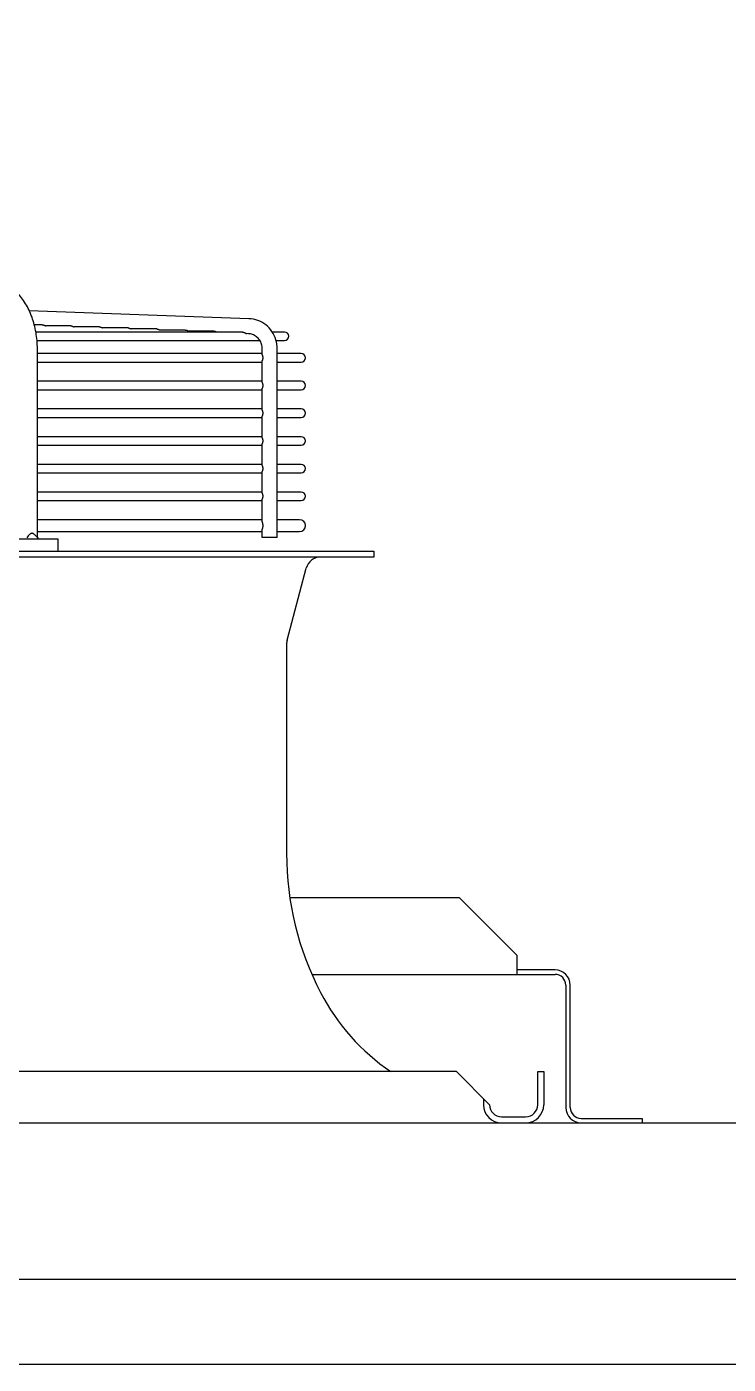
# Model space of a CAD drawing. Header units: millimetres. Extents: x 16200 to 32328, y 19251 to 29476.
# Drawn here: x 16561.39 to 16570.57, y 19593.38 to 19610.88 of the extents above; entities that cross this region are included whole.
import ezdxf

# ---------------------------------------------------------------- set-up
doc = ezdxf.new("R2010")
doc.units = ezdxf.units.MM
doc.header["$LTSCALE"] = 5
doc.layers.add('UNIT', color=6, linetype='Continuous')
doc.styles.add('SUBMITTAL', font='romans.shx', dxfattribs={"width": 0.75})
doc.dimstyles.new('SUBMITTAL', dxfattribs={"dimtxt": 0.09375, "dimasz": 0.09375, "dimexe": 0.03125, "dimexo": 0.0625, "dimgap": 0.0625, "dimtad": 0, "dimdec": 4, "dimzin": 4, "dimdsep": 46, "dimlunit": 4, "dimtxsty": 'SUBMITTAL', "dimcen": 0.09375, "dimclre": 6, "dimadec": 0, "dimazin": 0, "dimtfac": 1, "dimtdec": 0, "dimtofl": 0, "dimtmove": 0, "dimatfit": 3, "dimfxl": 0, "dimfrac": 2, "dimtolj": 1, "dimtzin": 4, "dimarcsym": 0})

msp = doc.modelspace()

# ---------------------------------------------------------------- linework, layer by layer
at = {"layer": 'UNIT'}
for p, q in [((16564.2957, 19607.0623), (16561.4205, 19607.1663)), ((16561.5907, 19606.9814), (16561.4864, 19606.9814)), ((16561.9648, 19606.9679), (16561.6315, 19606.9679)), ((16562.339, 19606.9544), (16562.0056, 19606.9544)), ((16562.7132, 19606.9409), (16562.3798, 19606.9409)), ((16563.0874, 19606.9274), (16562.754, 19606.9274)), ((16563.4616, 19606.9139), (16563.1282, 19606.9139)), ((16563.8358, 19606.9004), (16563.5024, 19606.9004)), ((16564.21, 19606.8869), (16561.5069, 19606.8869)), ((16561.5212, 19606.7767), (16564.4384, 19606.7767)), ((16564.2886, 19606.8656), (16564.2664, 19606.8664)), ((16564.7602, 19606.8869), (16564.6016, 19606.8869)), ((16564.6512, 19606.7767), (16564.7602, 19606.7767)), ((16561.5258, 19604.1995), (16561.5258, 19606.6689)), ((16564.469, 19606.605), (16561.5258, 19606.605)), ((16564.469, 19606.589), (16564.469, 19606.6689)), ((16564.6658, 19604.1995), (16564.6658, 19606.6689)), ((16564.9806, 19606.605), (16564.6658, 19606.605)), ((16561.5258, 19606.4948), (16564.469, 19606.4948)), ((16564.469, 19606.2268), (16564.469, 19606.5107)), ((16564.6658, 19606.4948), (16564.9806, 19606.4948)), ((16564.469, 19606.2428), (16561.5258, 19606.2428)), ((16564.9806, 19606.2428), (16564.6658, 19606.2428)), ((16561.5258, 19606.1326), (16564.469, 19606.1326)), ((16564.469, 19605.8646), (16564.469, 19606.1485)), ((16564.6658, 19606.1326), (16564.9806, 19606.1326)), ((16564.469, 19605.8806), (16561.5258, 19605.8806)), ((16564.9806, 19605.8806), (16564.6658, 19605.8806)), ((16561.5258, 19605.7704), (16564.469, 19605.7704)), ((16564.469, 19605.5024), (16564.469, 19605.7863)), ((16564.6658, 19605.7704), (16564.9806, 19605.7704)), ((16564.469, 19605.5184), (16561.5258, 19605.5184)), ((16564.9806, 19605.5184), (16564.6658, 19605.5184)), ((16561.5258, 19605.4081), (16564.469, 19605.4081)), ((16564.469, 19605.1402), (16564.469, 19605.4241)), ((16564.6658, 19605.4081), (16564.9806, 19605.4081)), ((16564.469, 19605.1562), (16561.5258, 19605.1562)), ((16564.9806, 19605.1562), (16564.6658, 19605.1562)), ((16561.5258, 19605.0459), (16564.469, 19605.0459)), ((16564.469, 19604.778), (16564.469, 19605.0619)), ((16564.6658, 19605.0459), (16564.9806, 19605.0459)), ((16564.469, 19604.794), (16561.5258, 19604.794)), ((16561.5258, 19604.6837), (16564.469, 19604.6837)), ((16564.469, 19604.4023), (16564.469, 19604.6997)), ((16564.9806, 19604.794), (16564.6658, 19604.794)), ((16564.6658, 19604.6837), (16564.9806, 19604.6837)), ((16564.469, 19604.4318), (16561.5258, 19604.4318)), ((16561.5258, 19604.2782), (16564.469, 19604.2782)), ((16564.469, 19604.1995), (16564.469, 19604.3077)), ((16564.959, 19604.4318), (16564.6658, 19604.4318)), ((16564.6658, 19604.2782), (16564.959, 19604.2782)), ((16559.5685, 19604.1798), (16561.7956, 19604.1798)), ((16561.7956, 19604.1798), (16561.7956, 19604.0223)), ((16564.6658, 19604.1995), (16564.469, 19604.1995)), ((16532.1893, 19604.0223), (16565.9294, 19604.0223)), ((16565.9294, 19603.9436), (16532.1893, 19603.9436)), ((16565.9294, 19604.0223), (16565.9294, 19603.9436)), ((16564.7944, 19602.8558), (16565.0455, 19603.7974)), ((16564.7877, 19602.8051), (16564.7877, 19600.0641)), ((16567.0524, 19599.484), (16564.8307, 19599.484)), ((16567.8024, 19598.734), (16567.0524, 19599.484)), ((16567.8024, 19598.734), (16567.8024, 19598.484)), ((16568.3024, 19598.542), (16567.8024, 19598.542)), ((16565.1187, 19598.484), (16568.3024, 19598.484)), ((16568.4434, 19598.343), (16568.4434, 19596.741)), ((16568.5014, 19596.741), (16568.5014, 19598.343)), ((16567.0121, 19597.2113), (16531.1066, 19597.2113)), ((16567.0121, 19597.2113), (16567.4452, 19596.7782)), ((16568.0751, 19596.7782), (16568.0751, 19597.2113)), ((16568.0751, 19597.2113), (16568.1539, 19597.2113)), ((16568.1539, 19597.2113), (16568.1539, 19596.7782)), ((16567.3665, 19596.857), (16567.3665, 19596.7782)), ((16567.6027, 19596.6207), (16567.9176, 19596.6207)), ((16568.6424, 19596.6), (16569.4434, 19596.6)), ((16569.4434, 19596.6), (16569.4434, 19596.542)), ((16525.4344, 19596.542), (16619.9344, 19596.542)), ((16619.9344, 19594.4924), (16525.4344, 19594.4924)), ((16529.6844, 19593.3829), (16615.6844, 19593.3829))]:
    msp.add_line(p, q, dxfattribs=at)
for centre, radius, start, end in [((16564.7602, 19606.8318), 0.0551, 270, 90), ((16564.9806, 19606.5499), 0.0551, 270, 90), ((16564.9806, 19606.1877), 0.0551, 270, 90), ((16564.9806, 19605.8255), 0.0551, 270, 90), ((16564.9806, 19605.4633), 0.0551, 270, 90), ((16564.9806, 19605.1011), 0.0551, 270, 90), ((16564.9806, 19604.7389), 0.0551, 270, 90), ((16564.959, 19604.355), 0.0768, 270, 90), ((16565.2357, 19603.7467), 0.1969, 90, 165.06858), ((16564.9846, 19602.8051), 0.1969, 165.06858, 180), ((16568.7247, 19600.0641), 3.937, 180, 207.50184), ((16568.3024, 19598.343), 0.199, 0, 90), ((16568.3024, 19598.343), 0.141, 0, 90), ((16567.7469, 19599.5551), 2.8346, 207.50184, 235.77552), ((16567.6027, 19596.7782), 0.2362, 180, 270), ((16567.6027, 19596.7782), 0.1575, 180, 270), ((16567.9176, 19596.7782), 0.2362, 270, 0), ((16567.9176, 19596.7782), 0.1575, 270, 0), ((16568.6424, 19596.741), 0.199, 180, 270), ((16568.6424, 19596.741), 0.141, 180, 270)]:
    msp.add_arc(centre, radius, start, end, dxfattribs=at)
for points, knots in [([(16561.5258, 19606.6689), (16561.5258, 19606.7044), (16561.5243, 19606.7403), (16561.5213, 19606.7757), (16561.5183, 19606.8112), (16561.5139, 19606.8461), (16561.508, 19606.8808), (16561.5021, 19606.9154), (16561.4947, 19606.9498), (16561.4859, 19606.9833), (16561.4772, 19607.0167), (16561.4671, 19607.0493), (16561.4556, 19607.081), (16561.4441, 19607.1128), (16561.4312, 19607.1438), (16561.4172, 19607.1734), (16561.4031, 19607.203), (16561.3879, 19607.2313), (16561.3715, 19607.2583), (16561.3551, 19607.2854), (16561.3374, 19607.3112), (16561.3188, 19607.3354), (16561.3003, 19607.3595), (16561.2808, 19607.382), (16561.2604, 19607.4029), (16561.2399, 19607.4237), (16561.2185, 19607.443), (16561.1964, 19607.4603), (16561.1744, 19607.4777), (16561.1518, 19607.4931), (16561.1284, 19607.5066), (16561.1051, 19607.5201), (16561.081, 19607.5318), (16561.0568, 19607.5413), (16561.0325, 19607.5509), (16561.0079, 19607.5583), (16560.983, 19607.5638), (16560.9581, 19607.5692), (16560.9327, 19607.5726), (16560.9076, 19607.5738)], [0, 0, 0, 0, 0.076921, 0.076921, 0.076921, 0.1538421, 0.1538421, 0.1538421, 0.2307631, 0.2307631, 0.2307631, 0.3076842, 0.3076842, 0.3076842, 0.3846052, 0.3846052, 0.3846052, 0.4615263, 0.4615263, 0.4615263, 0.5384473, 0.5384473, 0.5384473, 0.6153684, 0.6153684, 0.6153684, 0.6922894, 0.6922894, 0.6922894, 0.7692105, 0.7692105, 0.7692105, 0.8461315, 0.8461315, 0.8461315, 0.9230526, 0.9230526, 0.9230526, 1, 1, 1, 1]), ([(16561.5907, 19606.9814), (16561.5908, 19606.9814), (16561.5909, 19606.9814), (16561.5911, 19606.9814), (16561.592, 19606.9814), (16561.593, 19606.9814), (16561.594, 19606.9813), (16561.5949, 19606.9812), (16561.5959, 19606.9811), (16561.5969, 19606.981), (16561.5979, 19606.9809), (16561.5989, 19606.9808), (16561.5999, 19606.9806), (16561.6009, 19606.9804), (16561.6019, 19606.9802), (16561.6029, 19606.98), (16561.6039, 19606.9798), (16561.6049, 19606.9795), (16561.6059, 19606.9793), (16561.6069, 19606.979), (16561.6079, 19606.9787), (16561.6089, 19606.9784), (16561.6099, 19606.9781), (16561.6109, 19606.9777), (16561.6119, 19606.9774), (16561.6129, 19606.977), (16561.6139, 19606.9766), (16561.6149, 19606.9762), (16561.6159, 19606.9758), (16561.6169, 19606.9754), (16561.6179, 19606.975), (16561.6189, 19606.9745), (16561.6199, 19606.9741), (16561.6208, 19606.9736), (16561.6218, 19606.9731), (16561.6228, 19606.9726), (16561.6237, 19606.9721), (16561.6247, 19606.9716), (16561.6256, 19606.9711), (16561.6266, 19606.9706), (16561.6275, 19606.9701), (16561.6284, 19606.9696), (16561.6293, 19606.9691), (16561.6301, 19606.9687), (16561.6308, 19606.9683), (16561.6315, 19606.9679)], [0.48439597, 0.48439597, 0.48439597, 0.48439597, 0.48780488, 0.48780488, 0.48780488, 0.51219512, 0.51219512, 0.51219512, 0.53658537, 0.53658537, 0.53658537, 0.56097561, 0.56097561, 0.56097561, 0.58536585, 0.58536585, 0.58536585, 0.6097561, 0.6097561, 0.6097561, 0.63414634, 0.63414634, 0.63414634, 0.65853659, 0.65853659, 0.65853659, 0.68292683, 0.68292683, 0.68292683, 0.70731707, 0.70731707, 0.70731707, 0.73170732, 0.73170732, 0.73170732, 0.75609756, 0.75609756, 0.75609756, 0.7804878, 0.7804878, 0.7804878, 0.80487805, 0.80487805, 0.80487805, 0.82380204, 0.82380204, 0.82380204, 0.82380204]), ([(16561.9648, 19606.9679), (16561.965, 19606.9679), (16561.9651, 19606.9679), (16561.9652, 19606.9679), (16561.9662, 19606.9679), (16561.9672, 19606.9679), (16561.9681, 19606.9678), (16561.9691, 19606.9677), (16561.9701, 19606.9677), (16561.9711, 19606.9675), (16561.9721, 19606.9674), (16561.9731, 19606.9673), (16561.9741, 19606.9671), (16561.9751, 19606.9669), (16561.9761, 19606.9667), (16561.9771, 19606.9665), (16561.9781, 19606.9663), (16561.9791, 19606.966), (16561.9801, 19606.9658), (16561.9811, 19606.9655), (16561.9821, 19606.9652), (16561.9831, 19606.9649), (16561.9841, 19606.9646), (16561.9851, 19606.9642), (16561.9861, 19606.9639), (16561.9871, 19606.9635), (16561.9881, 19606.9631), (16561.9891, 19606.9627), (16561.9901, 19606.9623), (16561.9911, 19606.9619), (16561.9921, 19606.9614), (16561.9931, 19606.961), (16561.9941, 19606.9605), (16561.995, 19606.9601), (16561.996, 19606.9596), (16561.997, 19606.9591), (16561.9979, 19606.9586), (16561.9989, 19606.9581), (16561.9998, 19606.9576), (16562.0008, 19606.9571), (16562.0017, 19606.9566), (16562.0026, 19606.9561), (16562.0036, 19606.9556), (16562.0043, 19606.9552), (16562.005, 19606.9548), (16562.0056, 19606.9544)], [0.48440995, 0.48440995, 0.48440995, 0.48440995, 0.48780488, 0.48780488, 0.48780488, 0.51219512, 0.51219512, 0.51219512, 0.53658537, 0.53658537, 0.53658537, 0.56097561, 0.56097561, 0.56097561, 0.58536585, 0.58536585, 0.58536585, 0.6097561, 0.6097561, 0.6097561, 0.63414634, 0.63414634, 0.63414634, 0.65853659, 0.65853659, 0.65853659, 0.68292683, 0.68292683, 0.68292683, 0.70731707, 0.70731707, 0.70731707, 0.73170732, 0.73170732, 0.73170732, 0.75609756, 0.75609756, 0.75609756, 0.7804878, 0.7804878, 0.7804878, 0.80487805, 0.80487805, 0.80487805, 0.82345363, 0.82345363, 0.82345363, 0.82345363]), ([(16562.339, 19606.9544), (16562.3392, 19606.9544), (16562.3393, 19606.9544), (16562.3394, 19606.9544), (16562.3404, 19606.9544), (16562.3414, 19606.9544), (16562.3423, 19606.9543), (16562.3433, 19606.9542), (16562.3443, 19606.9542), (16562.3453, 19606.954), (16562.3463, 19606.9539), (16562.3473, 19606.9538), (16562.3483, 19606.9536), (16562.3493, 19606.9534), (16562.3503, 19606.9532), (16562.3513, 19606.953), (16562.3523, 19606.9528), (16562.3533, 19606.9526), (16562.3543, 19606.9523), (16562.3553, 19606.952), (16562.3563, 19606.9517), (16562.3573, 19606.9514), (16562.3583, 19606.9511), (16562.3593, 19606.9507), (16562.3604, 19606.9504), (16562.3614, 19606.95), (16562.3624, 19606.9496), (16562.3633, 19606.9492), (16562.3643, 19606.9488), (16562.3653, 19606.9484), (16562.3663, 19606.9479), (16562.3673, 19606.9475), (16562.3683, 19606.947), (16562.3693, 19606.9466), (16562.3702, 19606.9461), (16562.3712, 19606.9456), (16562.3722, 19606.9451), (16562.3731, 19606.9446), (16562.3741, 19606.9441), (16562.375, 19606.9436), (16562.3759, 19606.9431), (16562.3769, 19606.9426), (16562.3778, 19606.9421), (16562.3785, 19606.9417), (16562.3791, 19606.9413), (16562.3798, 19606.9409)], [0.48442393, 0.48442393, 0.48442393, 0.48442393, 0.48780488, 0.48780488, 0.48780488, 0.51219512, 0.51219512, 0.51219512, 0.53658537, 0.53658537, 0.53658537, 0.56097561, 0.56097561, 0.56097561, 0.58536585, 0.58536585, 0.58536585, 0.6097561, 0.6097561, 0.6097561, 0.63414634, 0.63414634, 0.63414634, 0.65853659, 0.65853659, 0.65853659, 0.68292683, 0.68292683, 0.68292683, 0.70731707, 0.70731707, 0.70731707, 0.73170732, 0.73170732, 0.73170732, 0.75609756, 0.75609756, 0.75609756, 0.7804878, 0.7804878, 0.7804878, 0.80487805, 0.80487805, 0.80487805, 0.82310602, 0.82310602, 0.82310602, 0.82310602]), ([(16562.7132, 19606.9409), (16562.7134, 19606.9409), (16562.7135, 19606.9409), (16562.7136, 19606.9409), (16562.7146, 19606.9409), (16562.7156, 19606.9409), (16562.7165, 19606.9408), (16562.7175, 19606.9407), (16562.7185, 19606.9407), (16562.7195, 19606.9405), (16562.7205, 19606.9404), (16562.7215, 19606.9403), (16562.7225, 19606.9401), (16562.7235, 19606.9399), (16562.7245, 19606.9397), (16562.7255, 19606.9395), (16562.7265, 19606.9393), (16562.7275, 19606.9391), (16562.7285, 19606.9388), (16562.7295, 19606.9385), (16562.7305, 19606.9382), (16562.7315, 19606.9379), (16562.7325, 19606.9376), (16562.7336, 19606.9372), (16562.7346, 19606.9369), (16562.7356, 19606.9365), (16562.7366, 19606.9361), (16562.7376, 19606.9357), (16562.7386, 19606.9353), (16562.7395, 19606.9349), (16562.7405, 19606.9344), (16562.7415, 19606.934), (16562.7425, 19606.9335), (16562.7435, 19606.9331), (16562.7444, 19606.9326), (16562.7454, 19606.9321), (16562.7464, 19606.9316), (16562.7473, 19606.9311), (16562.7483, 19606.9306), (16562.7492, 19606.9301), (16562.7502, 19606.9296), (16562.7511, 19606.9291), (16562.752, 19606.9286), (16562.7527, 19606.9282), (16562.7533, 19606.9278), (16562.754, 19606.9274)], [0.48443789, 0.48443789, 0.48443789, 0.48443789, 0.48780488, 0.48780488, 0.48780488, 0.51219512, 0.51219512, 0.51219512, 0.53658537, 0.53658537, 0.53658537, 0.56097561, 0.56097561, 0.56097561, 0.58536585, 0.58536585, 0.58536585, 0.6097561, 0.6097561, 0.6097561, 0.63414634, 0.63414634, 0.63414634, 0.65853659, 0.65853659, 0.65853659, 0.68292683, 0.68292683, 0.68292683, 0.70731707, 0.70731707, 0.70731707, 0.73170732, 0.73170732, 0.73170732, 0.75609756, 0.75609756, 0.75609756, 0.7804878, 0.7804878, 0.7804878, 0.80487805, 0.80487805, 0.80487805, 0.82275922, 0.82275922, 0.82275922, 0.82275922]), ([(16563.0874, 19606.9274), (16563.0876, 19606.9274), (16563.0877, 19606.9274), (16563.0878, 19606.9274), (16563.0888, 19606.9274), (16563.0898, 19606.9274), (16563.0907, 19606.9273), (16563.0917, 19606.9273), (16563.0927, 19606.9272), (16563.0937, 19606.927), (16563.0947, 19606.9269), (16563.0957, 19606.9268), (16563.0967, 19606.9266), (16563.0977, 19606.9264), (16563.0987, 19606.9262), (16563.0997, 19606.926), (16563.1007, 19606.9258), (16563.1017, 19606.9256), (16563.1027, 19606.9253), (16563.1037, 19606.925), (16563.1047, 19606.9247), (16563.1057, 19606.9244), (16563.1068, 19606.9241), (16563.1078, 19606.9237), (16563.1088, 19606.9234), (16563.1098, 19606.923), (16563.1108, 19606.9226), (16563.1118, 19606.9222), (16563.1128, 19606.9218), (16563.1138, 19606.9214), (16563.1147, 19606.9209), (16563.1157, 19606.9205), (16563.1167, 19606.92), (16563.1177, 19606.9196), (16563.1187, 19606.9191), (16563.1196, 19606.9186), (16563.1206, 19606.9181), (16563.1215, 19606.9176), (16563.1225, 19606.9171), (16563.1234, 19606.9166), (16563.1244, 19606.9161), (16563.1253, 19606.9156), (16563.1262, 19606.915), (16563.1269, 19606.9147), (16563.1275, 19606.9143), (16563.1282, 19606.9139)], [0.48445184, 0.48445184, 0.48445184, 0.48445184, 0.48780488, 0.48780488, 0.48780488, 0.51219512, 0.51219512, 0.51219512, 0.53658537, 0.53658537, 0.53658537, 0.56097561, 0.56097561, 0.56097561, 0.58536585, 0.58536585, 0.58536585, 0.6097561, 0.6097561, 0.6097561, 0.63414634, 0.63414634, 0.63414634, 0.65853659, 0.65853659, 0.65853659, 0.68292683, 0.68292683, 0.68292683, 0.70731707, 0.70731707, 0.70731707, 0.73170732, 0.73170732, 0.73170732, 0.75609756, 0.75609756, 0.75609756, 0.7804878, 0.7804878, 0.7804878, 0.80487805, 0.80487805, 0.80487805, 0.82241329, 0.82241329, 0.82241329, 0.82241329]), ([(16563.4616, 19606.9139), (16563.4617, 19606.9139), (16563.4619, 19606.9139), (16563.462, 19606.9139), (16563.463, 19606.9139), (16563.4639, 19606.9139), (16563.4649, 19606.9138), (16563.4659, 19606.9138), (16563.4669, 19606.9137), (16563.4679, 19606.9136), (16563.4689, 19606.9134), (16563.4699, 19606.9133), (16563.4709, 19606.9131), (16563.4719, 19606.9129), (16563.4729, 19606.9128), (16563.4739, 19606.9125), (16563.4749, 19606.9123), (16563.4759, 19606.9121), (16563.4769, 19606.9118), (16563.4779, 19606.9115), (16563.4789, 19606.9112), (16563.48, 19606.9109), (16563.481, 19606.9106), (16563.482, 19606.9102), (16563.483, 19606.9099), (16563.484, 19606.9095), (16563.485, 19606.9091), (16563.486, 19606.9087), (16563.487, 19606.9083), (16563.488, 19606.9079), (16563.489, 19606.9074), (16563.4899, 19606.907), (16563.4909, 19606.9065), (16563.4919, 19606.906), (16563.4929, 19606.9056), (16563.4938, 19606.9051), (16563.4948, 19606.9046), (16563.4958, 19606.9041), (16563.4967, 19606.9036), (16563.4976, 19606.9031), (16563.4986, 19606.9026), (16563.4995, 19606.902), (16563.5004, 19606.9015), (16563.5011, 19606.9012), (16563.5017, 19606.9008), (16563.5024, 19606.9004)], [0.48446578, 0.48446578, 0.48446578, 0.48446578, 0.48780488, 0.48780488, 0.48780488, 0.51219512, 0.51219512, 0.51219512, 0.53658537, 0.53658537, 0.53658537, 0.56097561, 0.56097561, 0.56097561, 0.58536585, 0.58536585, 0.58536585, 0.6097561, 0.6097561, 0.6097561, 0.63414634, 0.63414634, 0.63414634, 0.65853659, 0.65853659, 0.65853659, 0.68292683, 0.68292683, 0.68292683, 0.70731707, 0.70731707, 0.70731707, 0.73170732, 0.73170732, 0.73170732, 0.75609756, 0.75609756, 0.75609756, 0.7804878, 0.7804878, 0.7804878, 0.80487805, 0.80487805, 0.80487805, 0.82206823, 0.82206823, 0.82206823, 0.82206823]), ([(16563.8358, 19606.9004), (16563.8359, 19606.9004), (16563.8361, 19606.9004), (16563.8362, 19606.9004), (16563.8372, 19606.9004), (16563.8381, 19606.9004), (16563.8391, 19606.9003), (16563.8401, 19606.9003), (16563.8411, 19606.9002), (16563.8421, 19606.9001), (16563.8431, 19606.8999), (16563.8441, 19606.8998), (16563.8451, 19606.8996), (16563.8461, 19606.8995), (16563.8471, 19606.8993), (16563.8481, 19606.899), (16563.8491, 19606.8988), (16563.8501, 19606.8986), (16563.8511, 19606.8983), (16563.8521, 19606.898), (16563.8531, 19606.8977), (16563.8542, 19606.8974), (16563.8552, 19606.8971), (16563.8562, 19606.8967), (16563.8572, 19606.8964), (16563.8582, 19606.896), (16563.8592, 19606.8956), (16563.8602, 19606.8952), (16563.8612, 19606.8948), (16563.8622, 19606.8944), (16563.8632, 19606.8939), (16563.8642, 19606.8935), (16563.8651, 19606.893), (16563.8661, 19606.8925), (16563.8671, 19606.8921), (16563.8681, 19606.8916), (16563.869, 19606.8911), (16563.87, 19606.8906), (16563.8709, 19606.8901), (16563.8719, 19606.8896), (16563.8728, 19606.889), (16563.8737, 19606.8885), (16563.8747, 19606.888), (16563.8753, 19606.8876), (16563.8759, 19606.8873), (16563.8765, 19606.8869)], [0.48447969, 0.48447969, 0.48447969, 0.48447969, 0.48780488, 0.48780488, 0.48780488, 0.51219512, 0.51219512, 0.51219512, 0.53658537, 0.53658537, 0.53658537, 0.56097561, 0.56097561, 0.56097561, 0.58536585, 0.58536585, 0.58536585, 0.6097561, 0.6097561, 0.6097561, 0.63414634, 0.63414634, 0.63414634, 0.65853659, 0.65853659, 0.65853659, 0.68292683, 0.68292683, 0.68292683, 0.70731707, 0.70731707, 0.70731707, 0.73170732, 0.73170732, 0.73170732, 0.75609756, 0.75609756, 0.75609756, 0.7804878, 0.7804878, 0.7804878, 0.80487805, 0.80487805, 0.80487805, 0.82172407, 0.82172407, 0.82172407, 0.82172407]), ([(16564.6658, 19606.6689), (16564.6658, 19606.7088), (16564.6599, 19606.7488), (16564.6365, 19606.8252), (16564.619, 19606.8616), (16564.5742, 19606.9274), (16564.5467, 19606.9569), (16564.4842, 19607.006), (16564.4491, 19607.0256), (16564.3747, 19607.0531), (16564.3353, 19607.0609), (16564.2957, 19607.0623)], [1.5707963, 1.5707963, 1.5707963, 1.5707963, 1.8779743, 1.8779743, 2.1851522, 2.1851522, 2.4923302, 2.4923302, 2.7995081, 2.7995081, 3.1066861, 3.1066861, 3.1066861, 3.1066861]), ([(16564.21, 19606.8869), (16564.2101, 19606.8869), (16564.2103, 19606.8869), (16564.2104, 19606.8869), (16564.2114, 19606.8869), (16564.2123, 19606.8869), (16564.2133, 19606.8868), (16564.2143, 19606.8868), (16564.2153, 19606.8867), (16564.2163, 19606.8866), (16564.2173, 19606.8864), (16564.2183, 19606.8863), (16564.2193, 19606.8861), (16564.2203, 19606.886), (16564.2213, 19606.8858), (16564.2223, 19606.8855), (16564.2233, 19606.8853), (16564.2243, 19606.8851), (16564.2253, 19606.8848), (16564.2263, 19606.8845), (16564.2274, 19606.8842), (16564.2284, 19606.8839), (16564.2294, 19606.8836), (16564.2304, 19606.8832), (16564.2314, 19606.8829), (16564.2324, 19606.8825), (16564.2334, 19606.8821), (16564.2344, 19606.8817), (16564.2354, 19606.8813), (16564.2364, 19606.8809), (16564.2374, 19606.8804), (16564.2384, 19606.88), (16564.2393, 19606.8795), (16564.2403, 19606.879), (16564.2413, 19606.8786), (16564.2423, 19606.8781), (16564.2432, 19606.8776), (16564.2442, 19606.8771), (16564.2451, 19606.8766), (16564.2461, 19606.876), (16564.247, 19606.8755), (16564.248, 19606.875), (16564.2489, 19606.8745), (16564.2498, 19606.874), (16564.2507, 19606.8735), (16564.2516, 19606.8729), (16564.2525, 19606.8724), (16564.2533, 19606.8719), (16564.2542, 19606.8715), (16564.255, 19606.871), (16564.2559, 19606.8705), (16564.2567, 19606.8701), (16564.2575, 19606.8696), (16564.2583, 19606.8692), (16564.2591, 19606.8688), (16564.2598, 19606.8684), (16564.2605, 19606.8681), (16564.2613, 19606.8678), (16564.262, 19606.8675), (16564.2626, 19606.8672), (16564.2633, 19606.867), (16564.2639, 19606.8668), (16564.2645, 19606.8667), (16564.2651, 19606.8666), (16564.2653, 19606.8665), (16564.2656, 19606.8665), (16564.2659, 19606.8664), (16564.266, 19606.8664), (16564.2662, 19606.8664), (16564.2664, 19606.8664)], [0.48449418, 0.48449418, 0.48449418, 0.48449418, 0.48780488, 0.48780488, 0.48780488, 0.51219512, 0.51219512, 0.51219512, 0.53658537, 0.53658537, 0.53658537, 0.56097561, 0.56097561, 0.56097561, 0.58536585, 0.58536585, 0.58536585, 0.6097561, 0.6097561, 0.6097561, 0.63414634, 0.63414634, 0.63414634, 0.65853659, 0.65853659, 0.65853659, 0.68292683, 0.68292683, 0.68292683, 0.70731707, 0.70731707, 0.70731707, 0.73170732, 0.73170732, 0.73170732, 0.75609756, 0.75609756, 0.75609756, 0.7804878, 0.7804878, 0.7804878, 0.80487805, 0.80487805, 0.80487805, 0.82926829, 0.82926829, 0.82926829, 0.85365854, 0.85365854, 0.85365854, 0.87804878, 0.87804878, 0.87804878, 0.90243902, 0.90243902, 0.90243902, 0.92682927, 0.92682927, 0.92682927, 0.95121951, 0.95121951, 0.95121951, 0.97560976, 0.97560976, 0.97560976, 0.98780488, 0.98780488, 0.98780488, 0.99598671, 0.99598671, 0.99598671, 0.99598671]), ([(16564.469, 19606.6689), (16564.469, 19606.6894), (16564.4659, 19606.7098), (16564.454, 19606.7488), (16564.4452, 19606.7672), (16564.4227, 19606.8001), (16564.4091, 19606.8147), (16564.3786, 19606.8387), (16564.3616, 19606.8481), (16564.326, 19606.8612), (16564.3074, 19606.8649), (16564.2886, 19606.8656)], [1.5707963, 1.5707963, 1.5707963, 1.5707963, 1.8779743, 1.8779743, 2.1851522, 2.1851522, 2.4923302, 2.4923302, 2.7995081, 2.7995081, 3.1066861, 3.1066861, 3.1066861, 3.1066861]), ([(16564.469, 19606.589), (16564.469, 19606.589), (16564.469, 19606.5885), (16564.4691, 19606.5875), (16564.4694, 19606.5859), (16564.4699, 19606.5841), (16564.4705, 19606.5821), (16564.4711, 19606.58), (16564.4718, 19606.5777), (16564.4725, 19606.5753), (16564.4731, 19606.5728), (16564.4737, 19606.5701), (16564.4743, 19606.5674), (16564.4748, 19606.5646), (16564.4752, 19606.5618), (16564.4756, 19606.5588), (16564.4758, 19606.5559), (16564.476, 19606.5529), (16564.476, 19606.5509), (16564.476, 19606.5499)], [0.23243635, 0.23243635, 0.23243635, 0.23243635, 0.23809524, 0.28571429, 0.33333333, 0.38095238, 0.42857143, 0.47619048, 0.52380952, 0.57142857, 0.61904762, 0.66666667, 0.71428571, 0.76190476, 0.80952381, 0.85714286, 0.9047619, 0.95238095, 1, 1, 1, 1]), ([(16564.476, 19606.5499), (16564.476, 19606.5489), (16564.476, 19606.5469), (16564.4758, 19606.5439), (16564.4756, 19606.5409), (16564.4752, 19606.538), (16564.4748, 19606.5351), (16564.4743, 19606.5323), (16564.4737, 19606.5296), (16564.4731, 19606.527), (16564.4725, 19606.5245), (16564.4718, 19606.522), (16564.4711, 19606.5198), (16564.4705, 19606.5176), (16564.4699, 19606.5156), (16564.4694, 19606.5138), (16564.4691, 19606.5122), (16564.469, 19606.5113), (16564.469, 19606.5108), (16564.469, 19606.5107)], [0, 0, 0, 0, 0.04761905, 0.0952381, 0.14285714, 0.19047619, 0.23809524, 0.28571429, 0.33333333, 0.38095238, 0.42857143, 0.47619048, 0.52380952, 0.57142857, 0.61904762, 0.66666667, 0.71428571, 0.76190476, 0.76755485, 0.76755485, 0.76755485, 0.76755485]), ([(16564.469, 19606.2268), (16564.469, 19606.2268), (16564.469, 19606.2263), (16564.4691, 19606.2253), (16564.4694, 19606.2237), (16564.4699, 19606.2219), (16564.4705, 19606.2199), (16564.4711, 19606.2178), (16564.4718, 19606.2155), (16564.4725, 19606.2131), (16564.4731, 19606.2106), (16564.4737, 19606.2079), (16564.4743, 19606.2052), (16564.4748, 19606.2024), (16564.4752, 19606.1995), (16564.4756, 19606.1966), (16564.4758, 19606.1937), (16564.476, 19606.1907), (16564.476, 19606.1887), (16564.476, 19606.1877)], [0.23243635, 0.23243635, 0.23243635, 0.23243635, 0.23809524, 0.28571429, 0.33333333, 0.38095238, 0.42857143, 0.47619048, 0.52380952, 0.57142857, 0.61904762, 0.66666667, 0.71428571, 0.76190476, 0.80952381, 0.85714286, 0.9047619, 0.95238095, 1, 1, 1, 1]), ([(16564.476, 19606.1877), (16564.476, 19606.1867), (16564.476, 19606.1847), (16564.4758, 19606.1817), (16564.4756, 19606.1787), (16564.4752, 19606.1758), (16564.4748, 19606.1729), (16564.4743, 19606.1701), (16564.4737, 19606.1674), (16564.4731, 19606.1648), (16564.4725, 19606.1623), (16564.4718, 19606.1598), (16564.4711, 19606.1576), (16564.4705, 19606.1554), (16564.4699, 19606.1534), (16564.4694, 19606.1516), (16564.4691, 19606.15), (16564.469, 19606.1491), (16564.469, 19606.1486), (16564.469, 19606.1485)], [0, 0, 0, 0, 0.04761905, 0.0952381, 0.14285714, 0.19047619, 0.23809524, 0.28571429, 0.33333333, 0.38095238, 0.42857143, 0.47619048, 0.52380952, 0.57142857, 0.61904762, 0.66666667, 0.71428571, 0.76190476, 0.76755485, 0.76755485, 0.76755485, 0.76755485]), ([(16564.469, 19605.8646), (16564.469, 19605.8646), (16564.469, 19605.8641), (16564.4691, 19605.8631), (16564.4694, 19605.8615), (16564.4699, 19605.8597), (16564.4705, 19605.8577), (16564.4711, 19605.8556), (16564.4718, 19605.8533), (16564.4725, 19605.8509), (16564.4731, 19605.8484), (16564.4737, 19605.8457), (16564.4743, 19605.843), (16564.4748, 19605.8402), (16564.4752, 19605.8373), (16564.4756, 19605.8344), (16564.4758, 19605.8315), (16564.476, 19605.8285), (16564.476, 19605.8265), (16564.476, 19605.8255)], [0.23243635, 0.23243635, 0.23243635, 0.23243635, 0.23809524, 0.28571429, 0.33333333, 0.38095238, 0.42857143, 0.47619048, 0.52380952, 0.57142857, 0.61904762, 0.66666667, 0.71428571, 0.76190476, 0.80952381, 0.85714286, 0.9047619, 0.95238095, 1, 1, 1, 1]), ([(16564.476, 19605.8255), (16564.476, 19605.8245), (16564.476, 19605.8225), (16564.4758, 19605.8195), (16564.4756, 19605.8165), (16564.4752, 19605.8136), (16564.4748, 19605.8107), (16564.4743, 19605.8079), (16564.4737, 19605.8052), (16564.4731, 19605.8026), (16564.4725, 19605.8), (16564.4718, 19605.7976), (16564.4711, 19605.7954), (16564.4705, 19605.7932), (16564.4699, 19605.7912), (16564.4694, 19605.7894), (16564.4691, 19605.7878), (16564.469, 19605.7868), (16564.469, 19605.7864), (16564.469, 19605.7863)], [0, 0, 0, 0, 0.04761905, 0.0952381, 0.14285714, 0.19047619, 0.23809524, 0.28571429, 0.33333333, 0.38095238, 0.42857143, 0.47619048, 0.52380952, 0.57142857, 0.61904762, 0.66666667, 0.71428571, 0.76190476, 0.76755485, 0.76755485, 0.76755485, 0.76755485]), ([(16564.469, 19605.5024), (16564.469, 19605.5024), (16564.469, 19605.5019), (16564.4691, 19605.5009), (16564.4694, 19605.4993), (16564.4699, 19605.4975), (16564.4705, 19605.4955), (16564.4711, 19605.4934), (16564.4718, 19605.4911), (16564.4725, 19605.4887), (16564.4731, 19605.4862), (16564.4737, 19605.4835), (16564.4743, 19605.4808), (16564.4748, 19605.478), (16564.4752, 19605.4751), (16564.4756, 19605.4722), (16564.4758, 19605.4693), (16564.476, 19605.4663), (16564.476, 19605.4643), (16564.476, 19605.4633)], [0.23243635, 0.23243635, 0.23243635, 0.23243635, 0.23809524, 0.28571429, 0.33333333, 0.38095238, 0.42857143, 0.47619048, 0.52380952, 0.57142857, 0.61904762, 0.66666667, 0.71428571, 0.76190476, 0.80952381, 0.85714286, 0.9047619, 0.95238095, 1, 1, 1, 1]), ([(16564.476, 19605.4633), (16564.476, 19605.4623), (16564.476, 19605.4603), (16564.4758, 19605.4573), (16564.4756, 19605.4543), (16564.4752, 19605.4514), (16564.4748, 19605.4485), (16564.4743, 19605.4457), (16564.4737, 19605.443), (16564.4731, 19605.4404), (16564.4725, 19605.4378), (16564.4718, 19605.4354), (16564.4711, 19605.4331), (16564.4705, 19605.431), (16564.4699, 19605.429), (16564.4694, 19605.4272), (16564.4691, 19605.4256), (16564.469, 19605.4246), (16564.469, 19605.4242), (16564.469, 19605.4241)], [0, 0, 0, 0, 0.04761905, 0.0952381, 0.14285714, 0.19047619, 0.23809524, 0.28571429, 0.33333333, 0.38095238, 0.42857143, 0.47619048, 0.52380952, 0.57142857, 0.61904762, 0.66666667, 0.71428571, 0.76190476, 0.76755485, 0.76755485, 0.76755485, 0.76755485]), ([(16564.469, 19605.1402), (16564.469, 19605.1402), (16564.469, 19605.1397), (16564.4691, 19605.1387), (16564.4694, 19605.1371), (16564.4699, 19605.1353), (16564.4705, 19605.1333), (16564.4711, 19605.1312), (16564.4718, 19605.1289), (16564.4725, 19605.1265), (16564.4731, 19605.1239), (16564.4737, 19605.1213), (16564.4743, 19605.1186), (16564.4748, 19605.1158), (16564.4752, 19605.1129), (16564.4756, 19605.11), (16564.4758, 19605.1071), (16564.476, 19605.1041), (16564.476, 19605.1021), (16564.476, 19605.1011)], [0.23243635, 0.23243635, 0.23243635, 0.23243635, 0.23809524, 0.28571429, 0.33333333, 0.38095238, 0.42857143, 0.47619048, 0.52380952, 0.57142857, 0.61904762, 0.66666667, 0.71428571, 0.76190476, 0.80952381, 0.85714286, 0.9047619, 0.95238095, 1, 1, 1, 1]), ([(16564.476, 19605.1011), (16564.476, 19605.1001), (16564.476, 19605.0981), (16564.4758, 19605.0951), (16564.4756, 19605.0921), (16564.4752, 19605.0892), (16564.4748, 19605.0863), (16564.4743, 19605.0835), (16564.4737, 19605.0808), (16564.4731, 19605.0782), (16564.4725, 19605.0756), (16564.4718, 19605.0732), (16564.4711, 19605.0709), (16564.4705, 19605.0688), (16564.4699, 19605.0668), (16564.4694, 19605.065), (16564.4691, 19605.0634), (16564.469, 19605.0624), (16564.469, 19605.062), (16564.469, 19605.0619)], [0, 0, 0, 0, 0.04761905, 0.0952381, 0.14285714, 0.19047619, 0.23809524, 0.28571429, 0.33333333, 0.38095238, 0.42857143, 0.47619048, 0.52380952, 0.57142857, 0.61904762, 0.66666667, 0.71428571, 0.76190476, 0.76755485, 0.76755485, 0.76755485, 0.76755485]), ([(16564.469, 19604.778), (16564.469, 19604.7779), (16564.469, 19604.7775), (16564.4691, 19604.7765), (16564.4694, 19604.7749), (16564.4699, 19604.7731), (16564.4705, 19604.7711), (16564.4711, 19604.769), (16564.4718, 19604.7667), (16564.4725, 19604.7643), (16564.4731, 19604.7617), (16564.4737, 19604.7591), (16564.4743, 19604.7564), (16564.4748, 19604.7536), (16564.4752, 19604.7507), (16564.4756, 19604.7478), (16564.4758, 19604.7448), (16564.476, 19604.7419), (16564.476, 19604.7399), (16564.476, 19604.7389)], [0.23243635, 0.23243635, 0.23243635, 0.23243635, 0.23809524, 0.28571429, 0.33333333, 0.38095238, 0.42857143, 0.47619048, 0.52380952, 0.57142857, 0.61904762, 0.66666667, 0.71428571, 0.76190476, 0.80952381, 0.85714286, 0.9047619, 0.95238095, 1, 1, 1, 1]), ([(16564.476, 19604.7389), (16564.476, 19604.7379), (16564.476, 19604.7359), (16564.4758, 19604.7329), (16564.4756, 19604.7299), (16564.4752, 19604.727), (16564.4748, 19604.7241), (16564.4743, 19604.7213), (16564.4737, 19604.7186), (16564.4731, 19604.716), (16564.4725, 19604.7134), (16564.4718, 19604.711), (16564.4711, 19604.7087), (16564.4705, 19604.7066), (16564.4699, 19604.7046), (16564.4694, 19604.7028), (16564.4691, 19604.7012), (16564.469, 19604.7002), (16564.469, 19604.6998), (16564.469, 19604.6997)], [0, 0, 0, 0, 0.04761905, 0.0952381, 0.14285714, 0.19047619, 0.23809524, 0.28571429, 0.33333333, 0.38095238, 0.42857143, 0.47619048, 0.52380952, 0.57142857, 0.61904762, 0.66666667, 0.71428571, 0.76190476, 0.76755485, 0.76755485, 0.76755485, 0.76755485]), ([(16564.469, 19604.4023), (16564.469, 19604.402), (16564.469, 19604.4011), (16564.4692, 19604.3995), (16564.4696, 19604.3974), (16564.4701, 19604.3952), (16564.4707, 19604.3927), (16564.4714, 19604.39), (16564.472, 19604.3871), (16564.4727, 19604.3841), (16564.4734, 19604.3808), (16564.474, 19604.3775), (16564.4746, 19604.3739), (16564.4751, 19604.3703), (16564.4755, 19604.3666), (16564.4758, 19604.3628), (16564.476, 19604.3589), (16564.476, 19604.3563), (16564.476, 19604.355)], [0.25278995, 0.25278995, 0.25278995, 0.25278995, 0.28571429, 0.33333333, 0.38095238, 0.42857143, 0.47619048, 0.52380952, 0.57142857, 0.61904762, 0.66666667, 0.71428571, 0.76190476, 0.80952381, 0.85714286, 0.9047619, 0.95238095, 1, 1, 1, 1]), ([(16564.476, 19604.355), (16564.476, 19604.3537), (16564.476, 19604.3511), (16564.4758, 19604.3472), (16564.4755, 19604.3434), (16564.4751, 19604.3397), (16564.4746, 19604.336), (16564.474, 19604.3325), (16564.4734, 19604.3292), (16564.4727, 19604.3259), (16564.472, 19604.3229), (16564.4714, 19604.32), (16564.4707, 19604.3173), (16564.4701, 19604.3148), (16564.4696, 19604.3126), (16564.4692, 19604.3105), (16564.469, 19604.3089), (16564.469, 19604.308), (16564.469, 19604.3077)], [0, 0, 0, 0, 0.04761905, 0.0952381, 0.14285714, 0.19047619, 0.23809524, 0.28571429, 0.33333333, 0.38095238, 0.42857143, 0.47619048, 0.52380952, 0.57142857, 0.61904762, 0.66666667, 0.71428571, 0.74720158, 0.74720158, 0.74720158, 0.74720158]), ([(16561.4979, 19604.228), (16561.4947, 19604.2314), (16561.4916, 19604.2345), (16561.4827, 19604.2427), (16561.4771, 19604.247), (16561.4687, 19604.2514), (16561.4658, 19604.2526), (16561.4606, 19604.2538), (16561.4584, 19604.2541), (16561.454, 19604.2541), (16561.4518, 19604.2538), (16561.4466, 19604.2526), (16561.4437, 19604.2514), (16561.4353, 19604.247), (16561.4296, 19604.2427), (16561.4132, 19604.2275), (16561.4011, 19604.2137), (16561.3866, 19604.1961)], [-0.70512852, -0.70512852, -0.70512852, -0.70512852, -0.64697322, -0.64697322, -0.53019502, -0.53019502, -0.4705504, -0.4705504, -0.42676965, -0.42676965, -0.38298892, -0.38298892, -0.32334436, -0.32334436, -0.20656641, -0.20656641, -0.00000111, -0.00000111, -0.00000111, -0.00000111])]:
    msp.add_open_spline(points, degree=3, knots=knots, dxfattribs=at)
msp.add_open_spline([(16561.4979, 19604.228), (16561.5136, 19604.2117), (16561.5295, 19604.1956), (16561.5457, 19604.1798)], degree=3, dxfattribs=at)

# ---------------------------------------------------------------- leaders
msp.add_leader([(16525.2386, 19600.7667), (16531.9711, 19614.846), (16608.4416, 19614.846)], dimstyle='SUBMITTAL', override={"dimscale": 36, "dimarcsym": 1}, dxfattribs=at)

doc.saveas('drawing.dxf')
